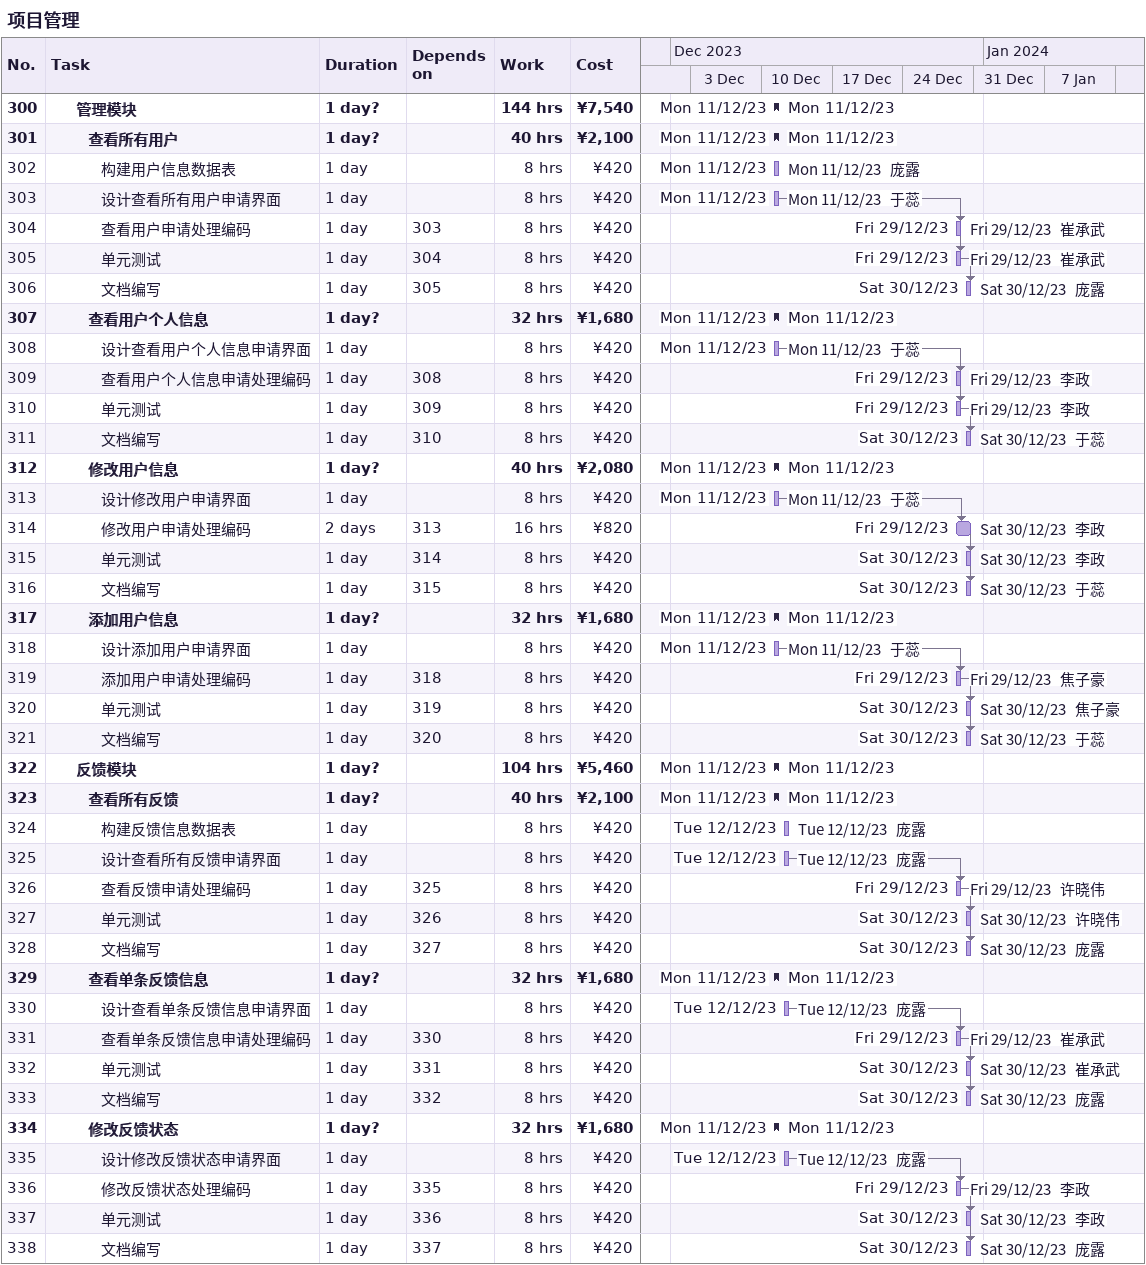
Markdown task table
项目管理

| ID | Level | Task | Duration | Start | Finish | Predecessors | Resources | Work (h) | Cost (¥) |
|---|---|---|---|---|---|---|---|---|---|
| 300 | 3 | **管理模块** | 1d? | 2023-12-11 | 2023-12-11 |  |  | 144 | 7540 |
| 301 | 4 | **查看所有用户** | 1d? | 2023-12-11 | 2023-12-11 |  |  | 40 | 2100 |
| 302 | 5 | 构建用户信息数据表 | 1d | 2023-12-11 | 2023-12-11 |  | 庞露 | 8 | 420 |
| 303 | 5 | 设计查看所有用户申请界面 | 1d | 2023-12-11 | 2023-12-11 |  | 于蕊 | 8 | 420 |
| 304 | 5 | 查看用户申请处理编码 | 1d | 2023-12-29 | 2023-12-29 | 303 | 崔承武 | 8 | 420 |
| 305 | 5 | 单元测试 | 1d | 2023-12-29 | 2023-12-29 | 304 | 崔承武 | 8 | 420 |
| 306 | 5 | 文档编写 | 1d | 2023-12-30 | 2023-12-30 | 305 | 庞露 | 8 | 420 |
| 307 | 4 | **查看用户个人信息** | 1d? | 2023-12-11 | 2023-12-11 |  |  | 32 | 1680 |
| 308 | 5 | 设计查看用户个人信息申请界面 | 1d | 2023-12-11 | 2023-12-11 |  | 于蕊 | 8 | 420 |
| 309 | 5 | 查看用户个人信息申请处理编码 | 1d | 2023-12-29 | 2023-12-29 | 308 | 李政 | 8 | 420 |
| 310 | 5 | 单元测试 | 1d | 2023-12-29 | 2023-12-29 | 309 | 李政 | 8 | 420 |
| 311 | 5 | 文档编写 | 1d | 2023-12-30 | 2023-12-30 | 310 | 于蕊 | 8 | 420 |
| 312 | 4 | **修改用户信息** | 1d? | 2023-12-11 | 2023-12-11 |  |  | 40 | 2080 |
| 313 | 5 | 设计修改用户申请界面 | 1d | 2023-12-11 | 2023-12-11 |  | 于蕊 | 8 | 420 |
| 314 | 5 | 修改用户申请处理编码 | 2d | 2023-12-29 | 2023-12-30 | 313 | 李政 | 16 | 820 |
| 315 | 5 | 单元测试 | 1d | 2023-12-30 | 2023-12-30 | 314 | 李政 | 8 | 420 |
| 316 | 5 | 文档编写 | 1d | 2023-12-30 | 2023-12-30 | 315 | 于蕊 | 8 | 420 |
| 317 | 4 | **添加用户信息** | 1d? | 2023-12-11 | 2023-12-11 |  |  | 32 | 1680 |
| 318 | 5 | 设计添加用户申请界面 | 1d | 2023-12-11 | 2023-12-11 |  | 于蕊 | 8 | 420 |
| 319 | 5 | 添加用户申请处理编码 | 1d | 2023-12-29 | 2023-12-29 | 318 | 焦子豪 | 8 | 420 |
| 320 | 5 | 单元测试 | 1d | 2023-12-30 | 2023-12-30 | 319 | 焦子豪 | 8 | 420 |
| 321 | 5 | 文档编写 | 1d | 2023-12-30 | 2023-12-30 | 320 | 于蕊 | 8 | 420 |
| 322 | 3 | **反馈模块** | 1d? | 2023-12-11 | 2023-12-11 |  |  | 104 | 5460 |
| 323 | 4 | **查看所有反馈** | 1d? | 2023-12-11 | 2023-12-11 |  |  | 40 | 2100 |
| 324 | 5 | 构建反馈信息数据表 | 1d | 2023-12-12 | 2023-12-12 |  | 庞露 | 8 | 420 |
| 325 | 5 | 设计查看所有反馈申请界面 | 1d | 2023-12-12 | 2023-12-12 |  | 庞露 | 8 | 420 |
| 326 | 5 | 查看反馈申请处理编码 | 1d | 2023-12-29 | 2023-12-29 | 325 | 许晓伟 | 8 | 420 |
| 327 | 5 | 单元测试 | 1d | 2023-12-30 | 2023-12-30 | 326 | 许晓伟 | 8 | 420 |
| 328 | 5 | 文档编写 | 1d | 2023-12-30 | 2023-12-30 | 327 | 庞露 | 8 | 420 |
| 329 | 4 | **查看单条反馈信息** | 1d? | 2023-12-11 | 2023-12-11 |  |  | 32 | 1680 |
| 330 | 5 | 设计查看单条反馈信息申请界面 | 1d | 2023-12-12 | 2023-12-12 |  | 庞露 | 8 | 420 |
| 331 | 5 | 查看单条反馈信息申请处理编码 | 1d | 2023-12-29 | 2023-12-29 | 330 | 崔承武 | 8 | 420 |
| 332 | 5 | 单元测试 | 1d | 2023-12-30 | 2023-12-30 | 331 | 崔承武 | 8 | 420 |
| 333 | 5 | 文档编写 | 1d | 2023-12-30 | 2023-12-30 | 332 | 庞露 | 8 | 420 |
| 334 | 4 | **修改反馈状态** | 1d? | 2023-12-11 | 2023-12-11 |  |  | 32 | 1680 |
| 335 | 5 | 设计修改反馈状态申请界面 | 1d | 2023-12-12 | 2023-12-12 |  | 庞露 | 8 | 420 |
| 336 | 5 | 修改反馈状态处理编码 | 1d | 2023-12-29 | 2023-12-29 | 335 | 李政 | 8 | 420 |
| 337 | 5 | 单元测试 | 1d | 2023-12-30 | 2023-12-30 | 336 | 李政 | 8 | 420 |
| 338 | 5 | 文档编写 | 1d | 2023-12-30 | 2023-12-30 | 337 | 庞露 | 8 | 420 |
